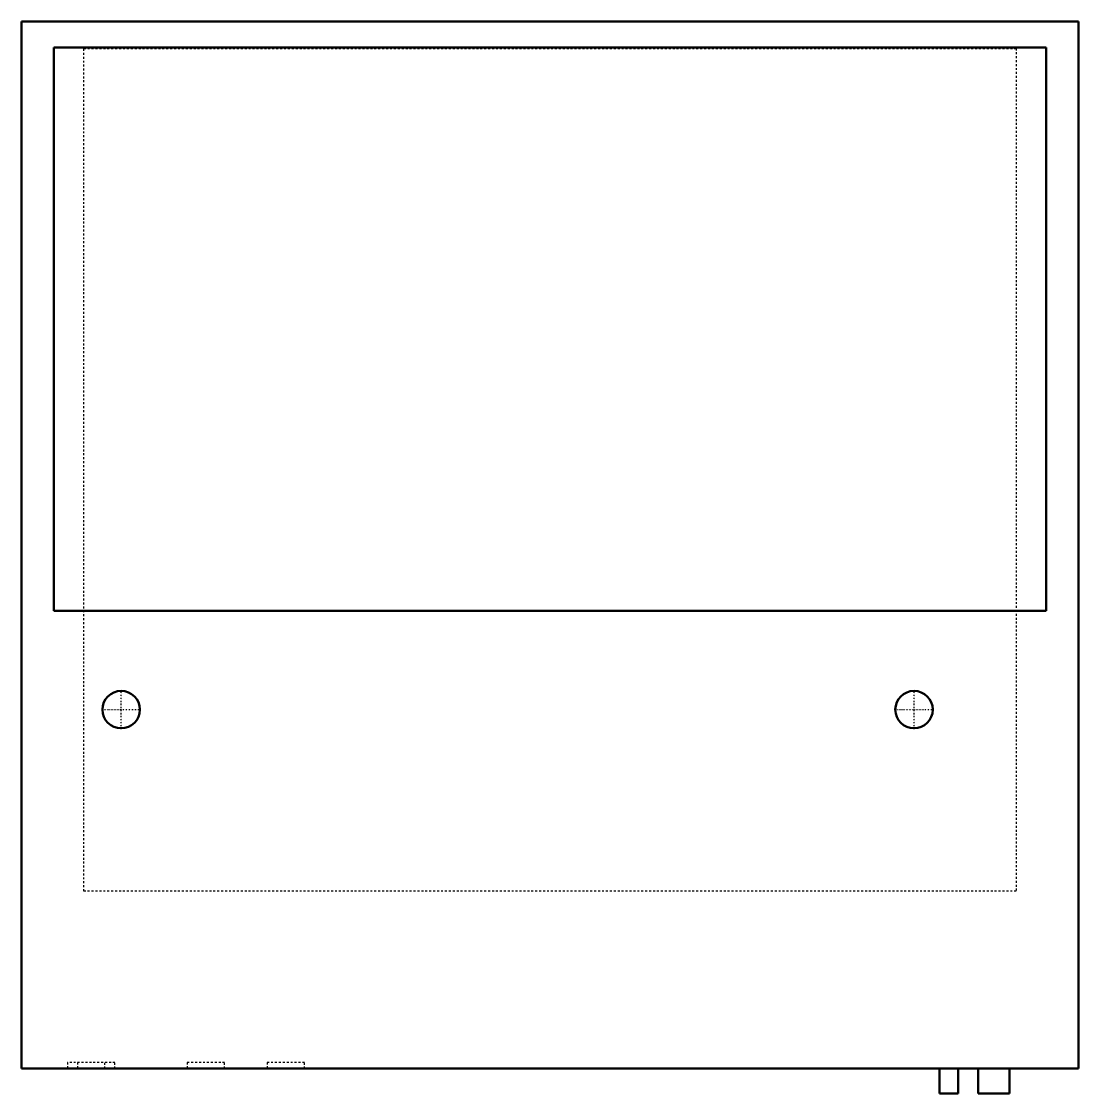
# Model space of a CAD drawing. Header units: millimetres. Extents: x -269 to 269, y -279 to 267.
import ezdxf

# ---------------------------------------------------------------- set-up
doc = ezdxf.new("R2010")
doc.units = ezdxf.units.MM
doc.linetypes.add('Center', pattern=[1.5, 0.45, -0.5, 0.05, -0.5])
doc.linetypes.add('Dashed', pattern=[2, 1, -1])
for name, color, linetype, lineweight in [('AM_0', 7, 'Continuous', 50), ('AM_7', 7, 'Center', 25), ('AM_9', 6, 'Dashed', 25)]:
    doc.layers.add(name, color=color, linetype=linetype, lineweight=lineweight)

# ---------------------------------------------------------------- blocks, each defined once
blk = doc.blocks.new('1_FTA48AAVJUD_PART3_0_in_FTA48AAVJUD_4')
at = {"layer": 'AM_0'}
for p, q in [((198.4375, -266.7), (198.4375, -279.4)), ((207.9625, -279.4), (207.9625, -266.7)), ((207.9625, -279.4), (198.4375, -279.4))]:
    blk.add_line(p, q, dxfattribs=at)
blk = doc.blocks.new('2_FTA48AAVJUD_PART2_0_in_FTA48AAVJUD_4')
at = {"layer": 'AM_0'}
for p, q in [((218.1225, -266.7), (218.1225, -279.4)), ((233.9975, -279.4), (233.9975, -266.7)), ((233.9975, -279.4), (218.1225, -279.4))]:
    blk.add_line(p, q, dxfattribs=at)
blk = doc.blocks.new('3_FTA48AAVJUD_PART1_0_in_FTA48AAVJUD_4')
at = {"layer": 'AM_0'}
for p, q in [((-269.24, 266.7), (269.24, 266.7)), ((-269.24, -266.7), (-269.24, 266.7)), ((269.24, 266.7), (269.24, -266.7)), ((-252.73, -33.53), (-252.73, 253.49)), ((-252.73, 253.49), (252.73, 253.49)), ((252.73, 253.49), (252.73, -33.53)), ((252.73, -33.53), (-252.73, -33.53)), ((269.24, -266.7), (-269.24, -266.7))]:
    blk.add_line(p, q, dxfattribs=at)
for centre in [(-218.44, -83.82), (185.42, -83.82)]:
    blk.add_circle(centre, 9.53, dxfattribs=at)
at = {"layer": 'AM_7'}
for p, q in [((-218.44, -93.82), (-218.44, -73.82)), ((185.42, -93.82), (185.42, -73.82)), ((-228.44, -83.82), (-208.44, -83.82)), ((175.42, -83.82), (195.42, -83.82))]:
    blk.add_line(p, q, dxfattribs=at)
at = {"layer": 'AM_9'}
for p, q in [((-237.49, -176.28), (-237.49, 252.98)), ((-237.49, 252.98), (237.49, 252.98)), ((237.49, 252.98), (237.49, -176.28)), ((237.49, -176.28), (-237.49, -176.28)), ((-245.75, -263.53), (-245.75, -266.7)), ((-221.62, -263.53), (-245.75, -263.53)), ((-240.67, -263.53), (-240.67, -266.7)), ((-226.7, -266.7), (-226.7, -263.53)), ((-221.62, -266.7), (-221.62, -263.53)), ((-184.79, -263.53), (-184.79, -266.7)), ((-165.74, -263.53), (-184.79, -263.53)), ((-165.74, -266.7), (-165.74, -263.53)), ((-144.15, -263.53), (-144.15, -266.7)), ((-125.1, -263.53), (-144.15, -263.53)), ((-125.1, -266.7), (-125.1, -263.53))]:
    blk.add_line(p, q, dxfattribs=at)

msp = doc.modelspace()

# ---------------------------------------------------------------- block references
for name in ['3_FTA48AAVJUD_PART1_0_in_FTA48AAVJUD_4', '1_FTA48AAVJUD_PART3_0_in_FTA48AAVJUD_4', '2_FTA48AAVJUD_PART2_0_in_FTA48AAVJUD_4']:
    msp.add_blockref(name, (0, 0))

doc.saveas('drawing.dxf')
